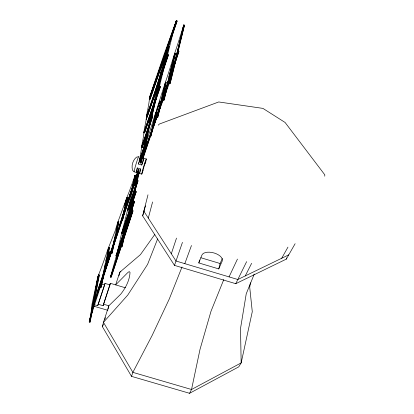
<?xml version="1.0" encoding="UTF-8"?>
<svg xmlns="http://www.w3.org/2000/svg" width="414" height="414" viewBox="0 0 414 414"><rect width="100%" height="100%" fill="white"/><g stroke="black" fill="none" stroke-linecap="round" stroke-linejoin="round"><path stroke-width="0.62" d="M324.752 176.183L324.799 174.822L285.07 122.451L262.926 108.39L218.721 101.958L159.271 124.076L158.288 125.163M156.254 93.709L156.269 93.326L154.877 95.256L155.059 94.444L152.538 100.871M250.403 282.798L249.714 287.275L252.281 311.67L241.165 362.897L238.743 366.861L189.565 393.3L131.523 376.357L102.465 326.77L103.459 322.346L108.851 305.78L120.764 294.131C125.608 287.973 129.66 280.345 130.017 272.412L129.546 271.744L128.718 271.869L127.59 272.774L115.656 284.889L119.77 272.241L140.449 254.615L154.877 234.345M90.94 313.859L91.297 311.628M138.773 171.148L93.388 305.734L92.664 305.516L138.379 169.492M90.428 317.61L89.315 322.009L90.009 322.216L93.926 303.322M90.671 316.353L90.914 315.09M91.515 311.939L92.12 308.782M92.726 305.63L92.969 304.368M93.569 301.216L93.812 299.953M94.418 296.802L94.661 295.539M95.624 290.499L95.867 289.236M96.472 286.084L96.716 284.822M98.165 277.256L98.646 274.73L99.412 274.958L94.78 298.908M90.009 322.216L93.295 305.165M94.268 300.114L98.729 276.966L99.412 274.958M92.524 309.708L93.036 307.043M93.388 305.734L139.032 169.693M147.984 194.813L142.644 215.865L174.485 265.379L235.763 283.694L286.302 259.123L286.555 257.855M104.659 271.196L101.14 287.363L100.457 287.161L102.237 278.291M102.744 275.755L108.737 247.241L109.477 247.463L105.42 267.449M101.44 283.481L101.694 282.234M103.578 272.862L104.085 270.363M104.333 269.11L105.342 264.111M105.968 260.991L106.6 257.865M107.226 254.739L107.857 251.619M108.111 250.366L108.737 247.241M101.14 287.363L103.81 274.151M104.447 271.01L109.477 247.463M90.852 314.417L89.315 322.009L97.963 276.738L98.646 274.73M94.34 304.74L97.714 305.734L104.975 283.399L109.969 284.879L103.096 305.708L98.025 304.207M104.975 283.399L104.649 284.972L101.88 284.154M114.662 241.719L111.982 253.399L111.309 253.197L112.473 247.613M112.737 246.371L118.145 221.609L118.859 221.821L115.713 236.746M113.845 242.133L114.89 237.16M116.324 230.313L116.976 227.203M117.234 225.961L118.145 221.609M111.982 253.399L114.228 242.733M115.02 238.971L118.859 221.821M95.65 288.837L97.963 276.738L98.729 276.966M103.096 305.708L110.315 283.3L125.489 287.808M122.254 218.375L126.943 197.644L127.631 197.851L125.359 208.299M177.642 50.938L183.764 24.923A75.767 3.679 -73.9 0 1 174.604 53.53L174.196 54.814A69.102 3.441 -73.8 0 1 165.212 82.872L156.456 110.321L156.756 110.869L159.985 100.99L156.559 111.739L155.426 113.436A74.903 3.954 -73.6 0 1 145.676 143.896M122.953 216.092L126.011 201.949M126.275 200.718L126.943 197.644M121.856 220.217L122.518 220.414L124.091 213.2M124.743 210.188L127.631 197.851M124.552 211.989L122.518 220.414M163.608 60.366L150.028 99.308L149.226 99.065L176.405 20.741L177.151 20.974L165.729 54.281M123.936 236.399L110.548 277.08L111.128 277.251L122.047 244.26M150.028 99.308L165.082 55.559M111.128 277.251L122.673 242.087M157.651 86.609L147.156 116.95L146.396 116.717L159.985 76.973M125.24 229.884L116.551 256.038L115.961 255.862L127.724 220.212M109.969 284.879L110.315 283.3M147.156 116.95L158.277 84.27M116.551 256.038L126.477 225.873M151.881 111.645L144.564 132.961L143.834 132.739L155.048 99.665M129.256 212.765L122.265 233.729L121.654 233.548L130.979 205.308M134.731 180.395L135.849 175.396L135.181 175.194L132.138 188.049L132.682 186.45M132.822 185.824L135.181 175.194M144.564 132.961L152.761 108.613M122.265 233.729L130.162 209.727M147.068 133.329L142.142 147.762L141.448 147.55L150.168 121.581M132.894 196.448L128.273 210.229L127.652 210.043L135.197 187.211M132.796 188.246L133.21 186.393M134.038 182.688L135.849 175.396M137.308 167.955L136.299 172.472L137.308 167.955L140.594 168.953L139.559 173.466L140.594 168.953M142.142 147.762L148.041 130.037M128.273 210.229L133.986 192.846M139.27 161.093L139.544 159.882L140.217 160.083L139.942 161.294L139.27 161.093L144.326 146.204M134.866 184.339L134.224 184.142L133.976 185.255L134.617 185.446L138.136 174.63M140.351 162.655L164.456 56.2L165.507 53.189L166.283 53.427L141.811 160.689M139.068 173.212L121.99 246.837L121.431 246.666L138.204 172.643M141.298 159.866L141.723 157.982M144.574 145.433L145.143 142.923M145.428 141.666L145.997 139.156M149.557 123.47L150.127 120.96M150.411 119.703L150.841 117.819M154.541 101.508L155.11 98.998M164.798 56.325L165.507 53.189M124.707 233.413L125.276 230.893M128.423 217.055L129.277 213.282M132.568 198.813L133.137 196.293M133.712 193.778L134.281 191.263M135.854 184.344L136.423 181.824M136.713 180.566L137.282 178.051M137.852 175.536L138.141 174.273M140.863 163.483L165.233 56.439L166.283 53.427M121.99 246.837L138.85 172.84M143.141 155.498L146.302 142.395L146.949 142.597L145.878 147.27M108.075 309.186L108.851 305.78L103.428 304.176M143.653 153.977L145.464 146.054M145.744 144.833L146.302 142.395M150.991 119.17L152.021 116.163L152.699 116.37L149.319 126.715M160.037 87.897L160.363 86.474L159.664 86.257L159.338 87.68L160.037 87.897L154.184 104.949M133.587 197.82L135.642 191.366L136.232 191.542L130.684 208.475M136.009 184.789L137.432 180.551L138.043 180.737L134.731 190.963M144.615 152.041L146.949 142.597M167.541 55.533L167.779 54.508L168.498 54.731L159.54 81.149M130.146 213.231L134.012 201.313L134.581 201.483L126.86 225.009M126.373 229.32L132.47 210.659L133.023 210.824L124.076 238.122M150.453 135.29L156.052 111.915L156.694 112.111L154.148 122.984M151.234 132.589L156.052 111.915M150.308 135.916L150.924 136.102L152.243 130.477M152.828 127.973L156.694 112.111M152.709 129.121L150.924 136.102M118.927 275.817L119.77 272.241L120.945 271.719M180.188 40.049L181.068 36.303M161.331 102.807L157.677 117.586L157.077 117.4L158.112 113.022M159.002 109.265L165.559 82.2L166.19 82.396L162.055 99.764M159.028 109.751L165.559 82.2M157.677 117.586L166.19 82.396M168.871 80.673L164.032 100.183L163.447 100.002L165.988 89.429M166.889 85.693L174.827 53.22L175.448 53.416L169.926 76.29M163.447 100.002L164.943 94.32M167.189 84.979L174.827 53.22M162.987 70.416L156.627 94.014M163.587 67.927L169.186 46.083L164.161 61.655M164.032 100.183L175.448 53.416M176.276 58.705L170.056 83.675L169.492 83.499L183.868 24.954L184.484 25.145L177.347 54.337M172.343 72.264L170.066 81.62L172.265 72.466M174.009 65.417L183.868 24.954L181.213 35.682M170.056 83.675L175.831 60.04M176.436 57.551L184.484 25.145M177.927 52.945L178.341 51.264L178.931 51.445L143.094 158.319M172.172 72.434L169.823 82.2A60.397 2.531 -73.4 0 0 164.958 95.251M173.958 65.334L176.436 55.771M199.605 259.951L198.808 262.942L218.752 268.914L220.103 263.506L222.297 258.512M172.752 33.953L167.194 56.32A68.677 3.4 -73.8 0 0 166.516 58.809M117.529 251.598L121.835 232.347A67.642 3.364 -73 0 0 127.719 209.236L127.812 208.873A71.736 3.695 -73.1 0 0 134.115 184.111M176.907 53.97L177.378 52.174M148.305 218.106L152.585 201.975M172.897 33.374L174.185 28.545M174.832 26.134L176.281 20.7L164.079 54.41L149.444 97.425A88.674 5.506 -73.3 0 1 146.509 115.568L146.163 119.739L143.767 132.552A75.757 4.269 -73.2 0 1 141.402 147.193A77.118 4.166 -73.2 0 1 139.161 161.056L144.605 144.978M145.003 164.006L145.599 161.196L142.468 171.934L143.078 170.325M90.387 317.652L89.201 321.978A70.251 3.359 -72.8 0 1 89.952 319.53M91.742 312.71L92.42 310.241M116.313 256.106L110.45 277.054L123.9 236.725M133.618 198.182L135.497 191.465A60.899 2.717 -73.4 0 1 136.454 184.509M172.048 66.752L173.011 62.752L172.405 64.351M105.824 264.706L109.865 251.562L106.683 260.566M157.413 115.428L155.431 121.193M148.14 113.167L146.163 119.739L147.814 114.518M161.269 71.079L154.903 92.296M120.443 223.234L124.355 209.96L119.589 225.33L120.226 223.757M172.033 65.433L170.035 72.688L170.847 70.53M171.531 68.372L171.877 67.291M171.168 69.795L172.188 66.82L170.899 71.441M100.985 285.132L100.493 286.674A70.251 3.359 -72.8 0 0 91.277 315.23M111.801 251.339L111.583 252.017A64.636 3.095 -72.9 0 0 102.491 280.242M139.627 160.347L138.447 164.027L141.738 165.026L143.798 158.909L140.522 157.915M166.697 88.368L168.689 82.479L165.823 91.82M145.557 205.836L143.834 211.176L175.997 261.017L237.822 279.512L288.744 254.853M142.644 215.865L144.217 210.99M102.465 326.77L103.257 324.333M104.84 319.458L105.435 317.631M126.41 228.932L132.169 211.533A60.04 2.505 -73.4 0 1 132.594 207.45M127.088 227.177L132.263 211.564M124.091 237.796L133.023 210.824M121.431 246.666L122.275 244.105M128.531 217.774L134.012 201.313M115.961 255.862L127.714 220.538M127.289 223.436L134.581 201.483M125.157 232.725L132.47 210.659M123.941 236.668L110.548 277.08L116.137 260.209M171.313 253.766L176.509 238.107M152.316 100.116L154.541 93.466M132.195 201.67L135.642 191.366M121.654 233.548L130.959 205.691M97.714 305.734L104.442 285.582M130.565 208.516L136.232 191.542M131.523 376.357L132.858 372.362L152.217 335.288L169.305 298.918L182.005 267.004M134.617 185.446L136.987 178.408M100.457 287.161L100.861 285.96M141.738 165.026L143.798 158.909M169.492 83.499L169.916 82.226M127.652 210.043L135.161 187.666M135.202 189.214L138.043 180.737M140.895 161.082L140.33 162.759L140.988 162.961L141.93 160.166M142.307 157.874L178.341 51.264M92.664 305.516L94.107 301.237M94.728 299.4L95.349 297.568M97.207 292.061L104.437 270.652M107.122 262.704L114.564 240.679M116.008 236.399L124.479 211.321M125.514 208.263L133.572 184.406M135.016 180.126L137.909 171.562M143.275 155.674L144.724 151.395M146.168 147.11L153.403 125.696M154.438 122.637L161.258 102.449M162.288 99.391L169.109 79.203M170.144 76.145L176.55 57.179M177.378 54.731L177.787 53.504M142.954 158.07L178.931 51.445M134.431 183.537L137.702 173.828M111.309 253.197L111.894 251.464M157.077 117.4L157.387 116.474M156.585 77.428L149.578 97.466L150.375 97.714M138.447 164.027L139.487 160.968M140.217 160.083L143.461 150.51M144.667 146.954L145.469 144.584M139.942 161.294L142.566 153.553M143.777 149.982L144.382 148.191M144.786 147.001L145.19 145.811M141.448 147.55L149.252 124.697M149.257 126.472L152.699 116.37M143.834 132.739L154.727 101.078M157.662 92.55L159.126 88.291M154.199 104.426L160.363 86.474M156.306 96.007L159.664 86.257M162.091 70.903L167.779 54.508M146.396 116.717L160.063 77.278M163.007 68.786L167.422 56.045M159.949 79.447L168.498 54.731M174.485 265.379L182.455 242.366M149.226 99.065L176.405 20.741L170.107 38.761M165.719 53.737L177.151 20.974M148.486 112.385L150.287 107.247M150.484 106.677L152.336 101.451M153.371 126.762L155.209 121.737M156.999 117.265L157.134 116.898M184.815 263.656L191.459 245.523M157.631 238.899L147.581 264.396L127.74 295.089L103.459 322.346L132.858 372.362L191.527 389.496L241.165 362.897L240.513 328.514L246.226 293.836L254.248 274.089M198.808 262.942L201.892 255.122A10.598 5.485 14.5 0 1 214.183 253.011A10.598 5.485 14.5 0 1 222.158 261.203L218.752 268.914M223.793 279.533L210.99 311.292L200.014 349.369L191.527 389.496L189.565 393.3M92.11 309.32L91.178 311.597L91.975 304.388L97.833 276.702A88.084 5.439 -73.2 0 0 108.132 248.628L115.045 231.224L117.721 222.468L126.425 198.777L124.681 205.251L126.813 197.685A76.74 4.202 -73.5 0 0 135.073 175.163L132.573 186.414A66.965 3.141 -73.2 0 0 126.135 206.167M149.982 121.095L149.087 123.108L150.965 115.589L150.199 120.07M131.357 207.114L133.836 200.769L133.753 202.001A60.04 2.505 -73.4 0 0 132.718 206.809M229.056 276.888L237.45 259.086M104.235 268.194L105.089 266.456M235.763 283.694L246.635 261.638M245.264 275.91L251.624 263.314M281.696 258.269L287.958 247.122M286.302 259.123L295.125 243.701M93 303.757L93.73 303.974M93.6 306.127L107.816 310.319M110.729 276.241L111.309 276.417M108.09 249.14L108.83 249.363M116.158 254.967L116.753 255.143M117.535 223.405L118.249 223.617M121.866 232.585L122.477 232.766M200.847 257.736L220.103 263.506M135.409 192.37L135.999 192.546M126.363 199.346L127.057 199.558M133.789 202.27L134.359 202.441M127.879 209.008L128.506 209.194M140.9 157.377L146.328 159.028M134.126 171.815A7.933 0.424 -73.4 0 1 136.253 163.364A7.933 0.424 -73.4 0 1 138.726 156.715L136.517 157.149C132.744 160.187 131.238 165.626 132.532 170.226L134.126 171.815L141.733 174.123M134.633 176.814L135.3 177.016M144.139 131.357L144.869 131.585M145.785 143.927L146.432 144.129M141.733 146.256L142.432 146.473M163.897 98.677L164.477 98.858M155.55 113.389L156.192 113.586M146.722 115.232L147.482 115.47M165.077 83.618L165.709 83.814M174.361 54.586L174.987 54.777M164.456 56.2L165.233 56.439M183.423 26.263L184.039 26.455M137.272 180.789A67.042 3.089 -73.5 0 1 137.288 179.371M144.419 145.578A67.927 3.24 -73.6 0 1 145.826 139.611M151.803 116.577A68.238 3.322 -73.7 0 1 156.187 98.905M156.342 98.32A68.238 3.322 -73.7 0 1 156.808 96.545M157.786 92.886A68.238 3.322 -73.7 0 1 159.147 87.851L159.385 86.935A68.677 3.4 -73.8 0 1 165.046 64.289M164.544 96.457A60.397 2.531 -73.4 0 0 163.685 98.977L163.406 99.743A57.986 2.51 -73.4 0 0 158.841 111.909M143.037 155.462A65.371 2.996 -73.3 0 1 144.3 151.762M146.323 146.002A65.371 2.996 -73.3 0 1 148.336 140.522M148.579 139.885A65.371 2.996 -73.3 0 1 150.132 135.989M113.659 245.3A64.268 3.053 -73.1 0 1 115.149 240.518M115.335 239.929A64.268 3.053 -73.1 0 1 117.488 233.165M142.778 171.665A7.928 0.347 -73.3 0 1 142.25 171.613A7.928 0.347 -73.3 0 1 145.671 160.368A7.928 0.347 -73.3 0 1 145.449 162.888M169 76.352L169.875 73.599L169 76.352M138.348 169.585L137.883 171.65L138.535 171.851L139 169.787L138.348 169.585"/></g></svg>
